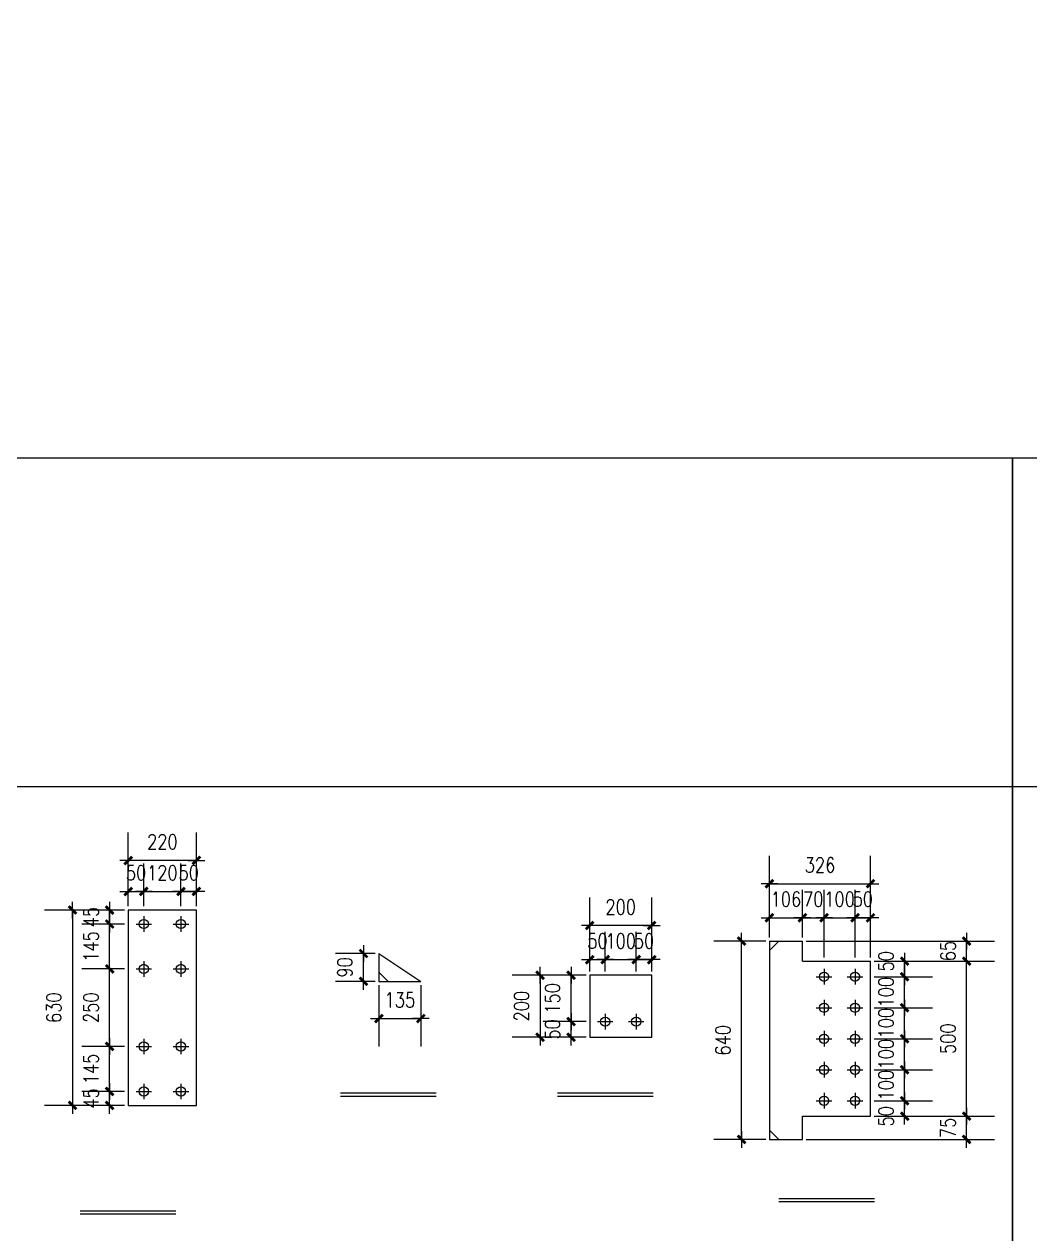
# Model space of a CAD drawing. Header units: millimetres. Extents: x 2287919 to 2522484, y -1845182 to -1736911.
# Drawn here: x 2397525 to 2400770, y -1801754 to -1797853 of the extents above; entities that cross this region are included whole.
import ezdxf

# ---------------------------------------------------------------- set-up
doc = ezdxf.new("R2010")
doc.units = ezdxf.units.MM
doc.header["$LTSCALE"] = 1000
doc.header["$PDMODE"] = 34
doc.styles.add('DIM_FONT', font='simplex.shx', dxfattribs={"width": 0.8, "bigfont": 'hztxt.shx'})
doc.dimstyles.new('WGH(1)', dxfattribs={"dimscale": 1.2, "dimtxt": 100, "dimasz": 0.5, "dimexe": 75, "dimexo": 75, "dimgap": 75, "dimtad": 1, "dimdec": 0, "dimzin": 0, "dimdsep": 46, "dimtxsty": 'DIM_FONT', "dimblk1": '_DIMX', "dimblk2": '_DIMX', "dimsah": 1, "dimcen": 0.09, "dimclrd": 3, "dimclre": 3, "dimclrt": 7, "dimadec": 0, "dimazin": 0, "dimtfac": 1, "dimtdec": 0, "dimtix": 1, "dimtmove": 2, "dimatfit": 3, "dimldrblk": '_DIMX', "dimfxl": 1, "dimtolj": 1, "dimtzin": 0, "dimarcsym": 0})

# ---------------------------------------------------------------- blocks, each defined once
blk = doc.blocks.new('_DIMX')
blk.add_line((-150, 0), (150, 0))
at = {"const_width": 50}
blk.add_lwpolyline([(-70, -70), (70, 70)], dxfattribs=at)
blk = doc.blocks.new('*D389')
at = {"color": 3, "lineweight": -2}
for p, q in [((2397849.2, -1801295), (2397711.2, -1801295)), ((2397801.2, -1801294.8), (2397801.2, -1801294.6)), ((2397801.2, -1801340), (2397801.2, -1801295)), ((2397849.2, -1801340), (2397711.2, -1801340)), ((2397801.2, -1801340.2), (2397801.2, -1801340.4))]:
    blk.add_line(p, q, dxfattribs=at)
at = {"layer": 'Defpoints', "color": 0}
for p in [(2397801.2, -1801295), (2397861.2, -1801295), (2397861.2, -1801340)]:
    blk.add_point(p, dxfattribs=at)
at = {"color": 3, "lineweight": -2, "xscale": 0.18, "yscale": 0.18, "zscale": 0.18}
for p, rotation in [((2397801.2, -1801295), 270), ((2397801.2, -1801340), 90)]:
    blk.add_blockref('_DIMX', p, dxfattribs=dict(at, rotation=rotation))
at = {"color": 7, "insert": (2397741.2, -1801317.5), "char_height": 48, "attachment_point": 5, "rotation": 90, "style": 'DIM_FONT'}
blk.add_mtext('\\A1;45', dxfattribs=at)
blk = doc.blocks.new('*D344')
at = {"color": 3, "lineweight": -2}
for p, q in [((2397849.2, -1801150), (2397711.2, -1801150)), ((2397801.2, -1801149.8), (2397801.2, -1801149.6)), ((2397801.2, -1801295), (2397801.2, -1801150)), ((2397849.2, -1801295), (2397711.2, -1801295)), ((2397801.2, -1801295.2), (2397801.2, -1801295.4))]:
    blk.add_line(p, q, dxfattribs=at)
at = {"layer": 'Defpoints', "color": 0}
for p in [(2397801.2, -1801150), (2397861.2, -1801150), (2397861.2, -1801295)]:
    blk.add_point(p, dxfattribs=at)
at = {"color": 3, "lineweight": -2, "xscale": 0.18, "yscale": 0.18, "zscale": 0.18}
for p, rotation in [((2397801.2, -1801150), 270), ((2397801.2, -1801295), 90)]:
    blk.add_blockref('_DIMX', p, dxfattribs=dict(at, rotation=rotation))
at = {"color": 7, "insert": (2397741.2, -1801222.5), "char_height": 48, "attachment_point": 5, "rotation": 90, "style": 'DIM_FONT'}
blk.add_mtext('\\A1;145', dxfattribs=at)
blk = doc.blocks.new('*D345')
at = {"color": 3, "lineweight": -2}
for p, q in [((2397849.2, -1800900), (2397711.2, -1800900)), ((2397801.2, -1801149.8), (2397801.2, -1800900.2)), ((2397849.2, -1801150), (2397711.2, -1801150))]:
    blk.add_line(p, q, dxfattribs=at)
at = {"layer": 'Defpoints', "color": 0}
for p in [(2397801.2, -1800900), (2397861.2, -1800900), (2397861.2, -1801150)]:
    blk.add_point(p, dxfattribs=at)
at = {"color": 3, "lineweight": -2, "xscale": 0.18, "yscale": 0.18, "zscale": 0.18}
for p, rotation in [((2397801.2, -1800900), 90), ((2397801.2, -1801150), 270)]:
    blk.add_blockref('_DIMX', p, dxfattribs=dict(at, rotation=rotation))
at = {"color": 7, "insert": (2397741.2, -1801025), "char_height": 48, "attachment_point": 5, "rotation": 90, "style": 'DIM_FONT'}
blk.add_mtext('\\A1;250', dxfattribs=at)
blk = doc.blocks.new('*D346')
at = {"color": 3, "lineweight": -2}
for p, q in [((2397849.2, -1800755), (2397711.2, -1800755)), ((2397801.2, -1800754.8), (2397801.2, -1800754.6)), ((2397801.2, -1800900), (2397801.2, -1800755)), ((2397849.2, -1800900), (2397711.2, -1800900)), ((2397801.2, -1800900.2), (2397801.2, -1800900.4))]:
    blk.add_line(p, q, dxfattribs=at)
at = {"layer": 'Defpoints', "color": 0}
for p in [(2397801.2, -1800755), (2397861.2, -1800755), (2397861.2, -1800900)]:
    blk.add_point(p, dxfattribs=at)
at = {"color": 3, "lineweight": -2, "xscale": 0.18, "yscale": 0.18, "zscale": 0.18}
for p, rotation in [((2397801.2, -1800755), 270), ((2397801.2, -1800900), 90)]:
    blk.add_blockref('_DIMX', p, dxfattribs=dict(at, rotation=rotation))
at = {"color": 7, "insert": (2397741.2, -1800827.5), "char_height": 48, "attachment_point": 5, "rotation": 90, "style": 'DIM_FONT'}
blk.add_mtext('\\A1;145', dxfattribs=at)
blk = doc.blocks.new('*D390')
at = {"color": 3, "lineweight": -2}
for p, q in [((2397849.2, -1800710), (2397711.2, -1800710)), ((2397801.2, -1800709.8), (2397801.2, -1800709.6)), ((2397801.2, -1800755), (2397801.2, -1800710)), ((2397849.2, -1800755), (2397711.2, -1800755)), ((2397801.2, -1800755.2), (2397801.2, -1800755.4))]:
    blk.add_line(p, q, dxfattribs=at)
at = {"layer": 'Defpoints', "color": 0}
for p in [(2397801.2, -1800710), (2397861.2, -1800710), (2397861.2, -1800755)]:
    blk.add_point(p, dxfattribs=at)
at = {"color": 3, "lineweight": -2, "xscale": 0.18, "yscale": 0.18, "zscale": 0.18}
for p, rotation in [((2397801.2, -1800710), 270), ((2397801.2, -1800755), 90)]:
    blk.add_blockref('_DIMX', p, dxfattribs=dict(at, rotation=rotation))
at = {"color": 7, "insert": (2397741.2, -1800732.5), "char_height": 48, "attachment_point": 5, "rotation": 90, "style": 'DIM_FONT'}
blk.add_mtext('\\A1;45', dxfattribs=at)
blk = doc.blocks.new('*D347')
at = {"color": 3, "lineweight": -2}
for p, q in [((2397861.2, -1800698), (2397861.2, -1800560)), ((2397911.2, -1800698), (2397911.2, -1800560)), ((2397861, -1800650), (2397860.9, -1800650)), ((2397861.2, -1800650), (2397911.2, -1800650)), ((2397911.4, -1800650), (2397911.6, -1800650))]:
    blk.add_line(p, q, dxfattribs=at)
at = {"layer": 'Defpoints', "color": 0}
for p in [(2397911.2, -1800650), (2397861.2, -1800710), (2397911.2, -1800710)]:
    blk.add_point(p, dxfattribs=at)
at = {"color": 3, "lineweight": -2, "xscale": 0.18, "yscale": 0.18, "zscale": 0.18}
blk.add_blockref('_DIMX', (2397861.2, -1800650), dxfattribs=at)
at = {"color": 3, "lineweight": -2, "xscale": 0.18, "yscale": 0.18, "zscale": 0.18, "rotation": 180}
blk.add_blockref('_DIMX', (2397911.2, -1800650), dxfattribs=at)
at = {"color": 7, "insert": (2397886.2, -1800590), "char_height": 48, "attachment_point": 5, "style": 'DIM_FONT'}
blk.add_mtext('\\A1;50', dxfattribs=at)
blk = doc.blocks.new('*D348')
at = {"color": 3, "lineweight": -2}
for p, q in [((2397911.2, -1800698), (2397911.2, -1800560)), ((2398031.2, -1800698), (2398031.2, -1800560)), ((2397911, -1800650), (2397910.9, -1800650)), ((2397911.2, -1800650), (2398031.2, -1800650)), ((2398031.4, -1800650), (2398031.6, -1800650))]:
    blk.add_line(p, q, dxfattribs=at)
at = {"layer": 'Defpoints', "color": 0}
for p in [(2398031.2, -1800650), (2397911.2, -1800710), (2398031.2, -1800710)]:
    blk.add_point(p, dxfattribs=at)
at = {"color": 3, "lineweight": -2, "xscale": 0.18, "yscale": 0.18, "zscale": 0.18}
blk.add_blockref('_DIMX', (2397911.2, -1800650), dxfattribs=at)
at = {"color": 3, "lineweight": -2, "xscale": 0.18, "yscale": 0.18, "zscale": 0.18, "rotation": 180}
blk.add_blockref('_DIMX', (2398031.2, -1800650), dxfattribs=at)
at = {"color": 7, "insert": (2397971.2, -1800590), "char_height": 48, "attachment_point": 5, "style": 'DIM_FONT'}
blk.add_mtext('\\A1;120', dxfattribs=at)
blk = doc.blocks.new('*D391')
at = {"color": 3, "lineweight": -2}
for p, q in [((2398031.2, -1800698), (2398031.2, -1800560)), ((2398081.2, -1800698), (2398081.2, -1800560)), ((2398031, -1800650), (2398030.9, -1800650)), ((2398031.2, -1800650), (2398081.2, -1800650)), ((2398081.4, -1800650), (2398081.6, -1800650))]:
    blk.add_line(p, q, dxfattribs=at)
at = {"layer": 'Defpoints', "color": 0}
for p in [(2398081.2, -1800650), (2398031.2, -1800710), (2398081.2, -1800710)]:
    blk.add_point(p, dxfattribs=at)
at = {"color": 3, "lineweight": -2, "xscale": 0.18, "yscale": 0.18, "zscale": 0.18}
blk.add_blockref('_DIMX', (2398031.2, -1800650), dxfattribs=at)
at = {"color": 3, "lineweight": -2, "xscale": 0.18, "yscale": 0.18, "zscale": 0.18, "rotation": 180}
blk.add_blockref('_DIMX', (2398081.2, -1800650), dxfattribs=at)
at = {"color": 7, "insert": (2398056.2, -1800590), "char_height": 48, "attachment_point": 5, "style": 'DIM_FONT'}
blk.add_mtext('\\A1;50', dxfattribs=at)
blk = doc.blocks.new('*D392')
at = {"color": 3, "lineweight": -2}
for p, q in [((2397861.2, -1800698), (2397861.2, -1800460)), ((2398081.2, -1800698), (2398081.2, -1800460)), ((2398081, -1800550), (2397861.4, -1800550))]:
    blk.add_line(p, q, dxfattribs=at)
at = {"layer": 'Defpoints', "color": 0}
for p in [(2397861.2, -1800550), (2397861.2, -1800710), (2398081.2, -1800710)]:
    blk.add_point(p, dxfattribs=at)
at = {"color": 3, "lineweight": -2, "xscale": 0.18, "yscale": 0.18, "zscale": 0.18, "rotation": 180}
blk.add_blockref('_DIMX', (2397861.2, -1800550), dxfattribs=at)
at = {"color": 3, "lineweight": -2, "xscale": 0.18, "yscale": 0.18, "zscale": 0.18}
blk.add_blockref('_DIMX', (2398081.2, -1800550), dxfattribs=at)
at = {"color": 7, "insert": (2397971.2, -1800490), "char_height": 48, "attachment_point": 5, "style": 'DIM_FONT'}
blk.add_mtext('\\A1;220', dxfattribs=at)
blk = doc.blocks.new('*D393')
at = {"color": 3, "lineweight": -2}
for p, q in [((2397849.2, -1800710), (2397591.2, -1800710)), ((2397681.2, -1800710.2), (2397681.2, -1801339.8)), ((2397849.2, -1801340), (2397591.2, -1801340))]:
    blk.add_line(p, q, dxfattribs=at)
at = {"layer": 'Defpoints', "color": 0}
for p in [(2397861.2, -1800710), (2397681.2, -1801340), (2397861.2, -1801340)]:
    blk.add_point(p, dxfattribs=at)
at = {"color": 3, "lineweight": -2, "xscale": 0.18, "yscale": 0.18, "zscale": 0.18}
for p, rotation in [((2397681.2, -1800710), 90), ((2397681.2, -1801340), 270)]:
    blk.add_blockref('_DIMX', p, dxfattribs=dict(at, rotation=rotation))
at = {"color": 7, "insert": (2397621.2, -1801025), "char_height": 48, "attachment_point": 5, "rotation": 90, "style": 'DIM_FONT'}
blk.add_mtext('\\A1;630', dxfattribs=at)
blk = doc.blocks.new('*D703')
at = {"color": 3, "lineweight": -2}
for p, q in [((2398658, -1800850), (2398530, -1800850)), ((2398620, -1800849.82), (2398620, -1800849.64)), ((2398620, -1800940), (2398620, -1800850)), ((2398658, -1800940), (2398530, -1800940)), ((2398620, -1800940.18), (2398620, -1800940.36))]:
    blk.add_line(p, q, dxfattribs=at)
at = {"layer": 'Defpoints', "color": 0}
for p in [(2398620, -1800850), (2398670, -1800850), (2398670, -1800940)]:
    blk.add_point(p, dxfattribs=at)
at = {"color": 3, "lineweight": -2, "xscale": 0.18, "yscale": 0.18, "zscale": 0.18}
for p, rotation in [((2398620, -1800850), 270), ((2398620, -1800940), 90)]:
    blk.add_blockref('_DIMX', p, dxfattribs=dict(at, rotation=rotation))
at = {"color": 7, "insert": (2398560, -1800895), "char_height": 48, "attachment_point": 5, "rotation": 90, "style": 'DIM_FONT'}
blk.add_mtext('\\A1;90', dxfattribs=at)
blk = doc.blocks.new('*D704')
at = {"color": 3, "lineweight": -2}
for p, q in [((2398670, -1800952), (2398670, -1801150)), ((2398805, -1800952), (2398805, -1801150)), ((2398669.82, -1801060), (2398669.64, -1801060)), ((2398670, -1801060), (2398805, -1801060)), ((2398805.18, -1801060), (2398805.36, -1801060))]:
    blk.add_line(p, q, dxfattribs=at)
at = {"layer": 'Defpoints', "color": 0}
for p in [(2398670, -1800940), (2398805, -1800940), (2398805, -1801060)]:
    blk.add_point(p, dxfattribs=at)
at = {"color": 3, "lineweight": -2, "xscale": 0.18, "yscale": 0.18, "zscale": 0.18}
blk.add_blockref('_DIMX', (2398670, -1801060), dxfattribs=at)
at = {"color": 3, "lineweight": -2, "xscale": 0.18, "yscale": 0.18, "zscale": 0.18, "rotation": 180}
blk.add_blockref('_DIMX', (2398805, -1801060), dxfattribs=at)
at = {"color": 7, "insert": (2398737.5, -1801000), "char_height": 48, "attachment_point": 5, "style": 'DIM_FONT'}
blk.add_mtext('\\A1;135', dxfattribs=at)
blk = doc.blocks.new('*D1431')
at = {"color": 3, "lineweight": -2}
for p, q in [((2399338, -1801070), (2399200, -1801070)), ((2399290, -1801069.82), (2399290, -1801069.64)), ((2399290, -1801120), (2399290, -1801070)), ((2399338, -1801120), (2399200, -1801120)), ((2399290, -1801120.18), (2399290, -1801120.36))]:
    blk.add_line(p, q, dxfattribs=at)
at = {"layer": 'Defpoints', "color": 0}
for p in [(2399290, -1801070), (2399350, -1801070), (2399350, -1801120)]:
    blk.add_point(p, dxfattribs=at)
at = {"color": 3, "lineweight": -2, "xscale": 0.18, "yscale": 0.18, "zscale": 0.18}
for p, rotation in [((2399290, -1801070), 270), ((2399290, -1801120), 90)]:
    blk.add_blockref('_DIMX', p, dxfattribs=dict(at, rotation=rotation))
at = {"color": 7, "insert": (2399230, -1801095), "char_height": 48, "attachment_point": 5, "rotation": 90, "style": 'DIM_FONT'}
blk.add_mtext('\\A1;50', dxfattribs=at)
blk = doc.blocks.new('*D1432')
at = {"color": 3, "lineweight": -2}
for p, q in [((2399338, -1800920), (2399200, -1800920)), ((2399290, -1800919.82), (2399290, -1800919.64)), ((2399290, -1801070), (2399290, -1800920)), ((2399338, -1801070), (2399200, -1801070)), ((2399290, -1801070.18), (2399290, -1801070.36))]:
    blk.add_line(p, q, dxfattribs=at)
at = {"layer": 'Defpoints', "color": 0}
for p in [(2399290, -1800920), (2399350, -1800920), (2399350, -1801070)]:
    blk.add_point(p, dxfattribs=at)
at = {"color": 3, "lineweight": -2, "xscale": 0.18, "yscale": 0.18, "zscale": 0.18}
for p, rotation in [((2399290, -1800920), 270), ((2399290, -1801070), 90)]:
    blk.add_blockref('_DIMX', p, dxfattribs=dict(at, rotation=rotation))
at = {"color": 7, "insert": (2399230, -1800995), "char_height": 48, "attachment_point": 5, "rotation": 90, "style": 'DIM_FONT'}
blk.add_mtext('\\A1;150', dxfattribs=at)
blk = doc.blocks.new('*D1433')
at = {"color": 3, "lineweight": -2}
for p, q in [((2399350, -1800908), (2399350, -1800780)), ((2399400, -1800908), (2399400, -1800780)), ((2399349.82, -1800870), (2399349.64, -1800870)), ((2399350, -1800870), (2399400, -1800870)), ((2399400.18, -1800870), (2399400.36, -1800870))]:
    blk.add_line(p, q, dxfattribs=at)
at = {"layer": 'Defpoints', "color": 0}
for p in [(2399400, -1800870), (2399350, -1800920), (2399400, -1800920)]:
    blk.add_point(p, dxfattribs=at)
at = {"color": 3, "lineweight": -2, "xscale": 0.18, "yscale": 0.18, "zscale": 0.18}
blk.add_blockref('_DIMX', (2399350, -1800870), dxfattribs=at)
at = {"color": 3, "lineweight": -2, "xscale": 0.18, "yscale": 0.18, "zscale": 0.18, "rotation": 180}
blk.add_blockref('_DIMX', (2399400, -1800870), dxfattribs=at)
at = {"color": 7, "insert": (2399375, -1800810), "char_height": 48, "attachment_point": 5, "style": 'DIM_FONT'}
blk.add_mtext('\\A1;50', dxfattribs=at)
blk = doc.blocks.new('*D1434')
at = {"color": 3, "lineweight": -2}
for p, q in [((2399400, -1800908), (2399400, -1800780)), ((2399500, -1800908), (2399500, -1800780)), ((2399399.82, -1800870), (2399399.64, -1800870)), ((2399400, -1800870), (2399500, -1800870)), ((2399500.18, -1800870), (2399500.36, -1800870))]:
    blk.add_line(p, q, dxfattribs=at)
at = {"layer": 'Defpoints', "color": 0}
for p in [(2399500, -1800870), (2399400, -1800920), (2399500, -1800920)]:
    blk.add_point(p, dxfattribs=at)
at = {"color": 3, "lineweight": -2, "xscale": 0.18, "yscale": 0.18, "zscale": 0.18}
blk.add_blockref('_DIMX', (2399400, -1800870), dxfattribs=at)
at = {"color": 3, "lineweight": -2, "xscale": 0.18, "yscale": 0.18, "zscale": 0.18, "rotation": 180}
blk.add_blockref('_DIMX', (2399500, -1800870), dxfattribs=at)
at = {"color": 7, "insert": (2399450, -1800810), "char_height": 48, "attachment_point": 5, "style": 'DIM_FONT'}
blk.add_mtext('\\A1;100', dxfattribs=at)
blk = doc.blocks.new('*D1435')
at = {"color": 3, "lineweight": -2}
for p, q in [((2399500, -1800908), (2399500, -1800780)), ((2399550, -1800908), (2399550, -1800780)), ((2399499.82, -1800870), (2399499.64, -1800870)), ((2399500, -1800870), (2399550, -1800870)), ((2399550.18, -1800870), (2399550.36, -1800870))]:
    blk.add_line(p, q, dxfattribs=at)
at = {"layer": 'Defpoints', "color": 0}
for p in [(2399550, -1800870), (2399500, -1800920), (2399550, -1800920)]:
    blk.add_point(p, dxfattribs=at)
at = {"color": 3, "lineweight": -2, "xscale": 0.18, "yscale": 0.18, "zscale": 0.18}
blk.add_blockref('_DIMX', (2399500, -1800870), dxfattribs=at)
at = {"color": 3, "lineweight": -2, "xscale": 0.18, "yscale": 0.18, "zscale": 0.18, "rotation": 180}
blk.add_blockref('_DIMX', (2399550, -1800870), dxfattribs=at)
at = {"color": 7, "insert": (2399525, -1800810), "char_height": 48, "attachment_point": 5, "style": 'DIM_FONT'}
blk.add_mtext('\\A1;50', dxfattribs=at)
blk = doc.blocks.new('*D1436')
at = {"color": 3, "lineweight": -2}
for p, q in [((2399338, -1800920), (2399100, -1800920)), ((2399190, -1800920.18), (2399190, -1801119.82)), ((2399338, -1801120), (2399100, -1801120))]:
    blk.add_line(p, q, dxfattribs=at)
at = {"layer": 'Defpoints', "color": 0}
for p in [(2399350, -1800920), (2399190, -1801120), (2399350, -1801120)]:
    blk.add_point(p, dxfattribs=at)
at = {"color": 3, "lineweight": -2, "xscale": 0.18, "yscale": 0.18, "zscale": 0.18}
for p, rotation in [((2399190, -1800920), 90), ((2399190, -1801120), 270)]:
    blk.add_blockref('_DIMX', p, dxfattribs=dict(at, rotation=rotation))
at = {"color": 7, "insert": (2399130, -1801020), "char_height": 48, "attachment_point": 5, "rotation": 90, "style": 'DIM_FONT'}
blk.add_mtext('\\A1;200', dxfattribs=at)
blk = doc.blocks.new('*D1437')
at = {"color": 3, "lineweight": -2}
for p, q in [((2399350, -1800908), (2399350, -1800670)), ((2399550, -1800908), (2399550, -1800670)), ((2399549.82, -1800760), (2399350.18, -1800760))]:
    blk.add_line(p, q, dxfattribs=at)
at = {"layer": 'Defpoints', "color": 0}
for p in [(2399350, -1800760), (2399350, -1800920), (2399550, -1800920)]:
    blk.add_point(p, dxfattribs=at)
at = {"color": 3, "lineweight": -2, "xscale": 0.18, "yscale": 0.18, "zscale": 0.18, "rotation": 180}
blk.add_blockref('_DIMX', (2399350, -1800760), dxfattribs=at)
at = {"color": 3, "lineweight": -2, "xscale": 0.18, "yscale": 0.18, "zscale": 0.18}
blk.add_blockref('_DIMX', (2399550, -1800760), dxfattribs=at)
at = {"color": 7, "insert": (2399450, -1800700), "char_height": 48, "attachment_point": 5, "style": 'DIM_FONT'}
blk.add_mtext('\\A1;200', dxfattribs=at)
blk = doc.blocks.new('*D1466')
at = {"color": 3, "lineweight": -2}
for p, q in [((2399918, -1800810), (2399750, -1800810)), ((2399840, -1801449.82), (2399840, -1800810.18)), ((2399918, -1801450), (2399750, -1801450))]:
    blk.add_line(p, q, dxfattribs=at)
at = {"layer": 'Defpoints', "color": 0}
for p in [(2399840, -1800810), (2399930, -1800810), (2399930, -1801450)]:
    blk.add_point(p, dxfattribs=at)
at = {"color": 3, "lineweight": -2, "xscale": 0.18, "yscale": 0.18, "zscale": 0.18}
for p, rotation in [((2399840, -1800810), 90), ((2399840, -1801450), 270)]:
    blk.add_blockref('_DIMX', p, dxfattribs=dict(at, rotation=rotation))
at = {"color": 7, "insert": (2399780, -1801130), "char_height": 48, "attachment_point": 5, "rotation": 90, "style": 'DIM_FONT'}
blk.add_mtext('\\A1;640', dxfattribs=at)
blk = doc.blocks.new('*D1467')
at = {"color": 3, "lineweight": -2}
for p, q in [((2399930, -1800798), (2399930, -1800645)), ((2400036, -1800798), (2400036, -1800645)), ((2399929.82, -1800735), (2399929.64, -1800735)), ((2399930, -1800735), (2400036, -1800735)), ((2400036.18, -1800735), (2400036.36, -1800735))]:
    blk.add_line(p, q, dxfattribs=at)
at = {"layer": 'Defpoints', "color": 0}
for p in [(2400036, -1800735), (2399930, -1800810), (2400036, -1800810)]:
    blk.add_point(p, dxfattribs=at)
at = {"color": 3, "lineweight": -2, "xscale": 0.18, "yscale": 0.18, "zscale": 0.18}
blk.add_blockref('_DIMX', (2399930, -1800735), dxfattribs=at)
at = {"color": 3, "lineweight": -2, "xscale": 0.18, "yscale": 0.18, "zscale": 0.18, "rotation": 180}
blk.add_blockref('_DIMX', (2400036, -1800735), dxfattribs=at)
at = {"color": 7, "insert": (2399983, -1800675), "char_height": 48, "attachment_point": 5, "style": 'DIM_FONT'}
blk.add_mtext('\\A1;106', dxfattribs=at)
blk = doc.blocks.new('*D1468')
at = {"color": 3, "lineweight": -2}
for p, q in [((2400036, -1800798), (2400036, -1800645)), ((2400106, -1800863), (2400106, -1800645)), ((2400035.82, -1800735), (2400035.64, -1800735)), ((2400036, -1800735), (2400106, -1800735)), ((2400106.18, -1800735), (2400106.36, -1800735))]:
    blk.add_line(p, q, dxfattribs=at)
at = {"layer": 'Defpoints', "color": 0}
for p in [(2400106, -1800735), (2400036, -1800810), (2400106, -1800875)]:
    blk.add_point(p, dxfattribs=at)
at = {"color": 3, "lineweight": -2, "xscale": 0.18, "yscale": 0.18, "zscale": 0.18}
blk.add_blockref('_DIMX', (2400036, -1800735), dxfattribs=at)
at = {"color": 3, "lineweight": -2, "xscale": 0.18, "yscale": 0.18, "zscale": 0.18, "rotation": 180}
blk.add_blockref('_DIMX', (2400106, -1800735), dxfattribs=at)
at = {"color": 7, "insert": (2400071, -1800675), "char_height": 48, "attachment_point": 5, "style": 'DIM_FONT'}
blk.add_mtext('\\A1;70', dxfattribs=at)
blk = doc.blocks.new('*D1459')
at = {"color": 3, "lineweight": -2}
for p, q in [((2400106, -1800863), (2400106, -1800645)), ((2400206, -1800863), (2400206, -1800645)), ((2400105.82, -1800735), (2400105.64, -1800735)), ((2400106, -1800735), (2400206, -1800735)), ((2400206.18, -1800735), (2400206.36, -1800735))]:
    blk.add_line(p, q, dxfattribs=at)
at = {"layer": 'Defpoints', "color": 0}
for p in [(2400206, -1800735), (2400106, -1800875), (2400206, -1800875)]:
    blk.add_point(p, dxfattribs=at)
at = {"color": 3, "lineweight": -2, "xscale": 0.18, "yscale": 0.18, "zscale": 0.18}
blk.add_blockref('_DIMX', (2400106, -1800735), dxfattribs=at)
at = {"color": 3, "lineweight": -2, "xscale": 0.18, "yscale": 0.18, "zscale": 0.18, "rotation": 180}
blk.add_blockref('_DIMX', (2400206, -1800735), dxfattribs=at)
at = {"color": 7, "insert": (2400156, -1800675), "char_height": 48, "attachment_point": 5, "style": 'DIM_FONT'}
blk.add_mtext('\\A1;100', dxfattribs=at)
blk = doc.blocks.new('*D1469')
at = {"color": 3, "lineweight": -2}
for p, q in [((2400206, -1800863), (2400206, -1800645)), ((2400256, -1800863), (2400256, -1800645)), ((2400205.82, -1800735), (2400205.64, -1800735)), ((2400206, -1800735), (2400256, -1800735)), ((2400256.18, -1800735), (2400256.36, -1800735))]:
    blk.add_line(p, q, dxfattribs=at)
at = {"layer": 'Defpoints', "color": 0}
for p in [(2400256, -1800735), (2400206, -1800875), (2400256, -1800875)]:
    blk.add_point(p, dxfattribs=at)
at = {"color": 3, "lineweight": -2, "xscale": 0.18, "yscale": 0.18, "zscale": 0.18}
blk.add_blockref('_DIMX', (2400206, -1800735), dxfattribs=at)
at = {"color": 3, "lineweight": -2, "xscale": 0.18, "yscale": 0.18, "zscale": 0.18, "rotation": 180}
blk.add_blockref('_DIMX', (2400256, -1800735), dxfattribs=at)
at = {"color": 7, "insert": (2400231, -1800675), "char_height": 48, "attachment_point": 5, "style": 'DIM_FONT'}
blk.add_mtext('\\A1;50', dxfattribs=at)
blk = doc.blocks.new('*D1470')
at = {"color": 3, "lineweight": -2}
for p, q in [((2400268, -1801325), (2400456, -1801325)), ((2400366, -1801324.82), (2400366, -1801324.64)), ((2400366, -1801375), (2400366, -1801325)), ((2400268, -1801375), (2400456, -1801375)), ((2400366, -1801375.18), (2400366, -1801375.36))]:
    blk.add_line(p, q, dxfattribs=at)
at = {"layer": 'Defpoints', "color": 0}
for p in [(2400256, -1801325), (2400366, -1801325), (2400256, -1801375)]:
    blk.add_point(p, dxfattribs=at)
at = {"color": 3, "lineweight": -2, "xscale": 0.18, "yscale": 0.18, "zscale": 0.18}
for p, rotation in [((2400366, -1801325), 270), ((2400366, -1801375), 90)]:
    blk.add_blockref('_DIMX', p, dxfattribs=dict(at, rotation=rotation))
at = {"color": 7, "insert": (2400306, -1801375), "char_height": 48, "attachment_point": 5, "rotation": 90, "style": 'DIM_FONT'}
blk.add_mtext('\\A1;50', dxfattribs=at)
blk = doc.blocks.new('*D1460')
at = {"color": 3, "lineweight": -2}
for p, q in [((2400268, -1801225), (2400456, -1801225)), ((2400366, -1801224.82), (2400366, -1801224.64)), ((2400366, -1801325), (2400366, -1801225)), ((2400268, -1801325), (2400456, -1801325)), ((2400366, -1801325.18), (2400366, -1801325.36))]:
    blk.add_line(p, q, dxfattribs=at)
at = {"layer": 'Defpoints', "color": 0}
for p in [(2400256, -1801225), (2400366, -1801225), (2400256, -1801325)]:
    blk.add_point(p, dxfattribs=at)
at = {"color": 3, "lineweight": -2, "xscale": 0.18, "yscale": 0.18, "zscale": 0.18}
for p, rotation in [((2400366, -1801225), 270), ((2400366, -1801325), 90)]:
    blk.add_blockref('_DIMX', p, dxfattribs=dict(at, rotation=rotation))
at = {"color": 7, "insert": (2400306, -1801275), "char_height": 48, "attachment_point": 5, "rotation": 90, "style": 'DIM_FONT'}
blk.add_mtext('\\A1;100', dxfattribs=at)
blk = doc.blocks.new('*D1471')
at = {"color": 3, "lineweight": -2}
for p, q in [((2400268, -1801125), (2400456, -1801125)), ((2400366, -1801124.82), (2400366, -1801124.64)), ((2400366, -1801225), (2400366, -1801125)), ((2400268, -1801225), (2400456, -1801225)), ((2400366, -1801225.18), (2400366, -1801225.36))]:
    blk.add_line(p, q, dxfattribs=at)
at = {"layer": 'Defpoints', "color": 0}
for p in [(2400256, -1801125), (2400366, -1801125), (2400256, -1801225)]:
    blk.add_point(p, dxfattribs=at)
at = {"color": 3, "lineweight": -2, "xscale": 0.18, "yscale": 0.18, "zscale": 0.18}
for p, rotation in [((2400366, -1801125), 270), ((2400366, -1801225), 90)]:
    blk.add_blockref('_DIMX', p, dxfattribs=dict(at, rotation=rotation))
at = {"color": 7, "insert": (2400306, -1801175), "char_height": 48, "attachment_point": 5, "rotation": 90, "style": 'DIM_FONT'}
blk.add_mtext('\\A1;100', dxfattribs=at)
blk = doc.blocks.new('*D1472')
at = {"color": 3, "lineweight": -2}
for p, q in [((2400268, -1801025), (2400456, -1801025)), ((2400366, -1801024.82), (2400366, -1801024.64)), ((2400366, -1801125), (2400366, -1801025)), ((2400268, -1801125), (2400456, -1801125)), ((2400366, -1801125.18), (2400366, -1801125.36))]:
    blk.add_line(p, q, dxfattribs=at)
at = {"layer": 'Defpoints', "color": 0}
for p in [(2400256, -1801025), (2400366, -1801025), (2400256, -1801125)]:
    blk.add_point(p, dxfattribs=at)
at = {"color": 3, "lineweight": -2, "xscale": 0.18, "yscale": 0.18, "zscale": 0.18}
for p, rotation in [((2400366, -1801025), 270), ((2400366, -1801125), 90)]:
    blk.add_blockref('_DIMX', p, dxfattribs=dict(at, rotation=rotation))
at = {"color": 7, "insert": (2400306, -1801075), "char_height": 48, "attachment_point": 5, "rotation": 90, "style": 'DIM_FONT'}
blk.add_mtext('\\A1;100', dxfattribs=at)
blk = doc.blocks.new('*D1461')
at = {"color": 3, "lineweight": -2}
for p, q in [((2400268, -1800925), (2400456, -1800925)), ((2400366, -1800924.82), (2400366, -1800924.64)), ((2400366, -1801025), (2400366, -1800925)), ((2400268, -1801025), (2400456, -1801025)), ((2400366, -1801025.18), (2400366, -1801025.36))]:
    blk.add_line(p, q, dxfattribs=at)
at = {"layer": 'Defpoints', "color": 0}
for p in [(2400256, -1800925), (2400366, -1800925), (2400256, -1801025)]:
    blk.add_point(p, dxfattribs=at)
at = {"color": 3, "lineweight": -2, "xscale": 0.18, "yscale": 0.18, "zscale": 0.18}
for p, rotation in [((2400366, -1800925), 270), ((2400366, -1801025), 90)]:
    blk.add_blockref('_DIMX', p, dxfattribs=dict(at, rotation=rotation))
at = {"color": 7, "insert": (2400306, -1800975), "char_height": 48, "attachment_point": 5, "rotation": 90, "style": 'DIM_FONT'}
blk.add_mtext('\\A1;100', dxfattribs=at)
blk = doc.blocks.new('*D1462')
at = {"color": 3, "lineweight": -2}
for p, q in [((2400268, -1800875), (2400456, -1800875)), ((2400366, -1800874.82), (2400366, -1800874.64)), ((2400366, -1800925), (2400366, -1800875)), ((2400268, -1800925), (2400456, -1800925)), ((2400366, -1800925.18), (2400366, -1800925.36))]:
    blk.add_line(p, q, dxfattribs=at)
at = {"layer": 'Defpoints', "color": 0}
for p in [(2400256, -1800875), (2400366, -1800875), (2400256, -1800925)]:
    blk.add_point(p, dxfattribs=at)
at = {"color": 3, "lineweight": -2, "xscale": 0.18, "yscale": 0.18, "zscale": 0.18}
for p, rotation in [((2400366, -1800875), 270), ((2400366, -1800925), 90)]:
    blk.add_blockref('_DIMX', p, dxfattribs=dict(at, rotation=rotation))
at = {"color": 7, "insert": (2400306, -1800875), "char_height": 48, "attachment_point": 5, "rotation": 90, "style": 'DIM_FONT'}
blk.add_mtext('\\A1;50', dxfattribs=at)
blk = doc.blocks.new('*D1473')
at = {"color": 3, "lineweight": -2}
for p, q in [((2400268, -1801375), (2400656, -1801375)), ((2400566, -1801374.82), (2400566, -1801374.64)), ((2400566, -1801450), (2400566, -1801375)), ((2400048, -1801450), (2400656, -1801450)), ((2400566, -1801450.18), (2400566, -1801450.36))]:
    blk.add_line(p, q, dxfattribs=at)
at = {"layer": 'Defpoints', "color": 0}
for p in [(2400256, -1801375), (2400566, -1801375), (2400036, -1801450)]:
    blk.add_point(p, dxfattribs=at)
at = {"color": 3, "lineweight": -2, "xscale": 0.18, "yscale": 0.18, "zscale": 0.18}
for p, rotation in [((2400566, -1801375), 270), ((2400566, -1801450), 90)]:
    blk.add_blockref('_DIMX', p, dxfattribs=dict(at, rotation=rotation))
at = {"color": 7, "insert": (2400506, -1801412.5), "char_height": 48, "attachment_point": 5, "rotation": 90, "style": 'DIM_FONT'}
blk.add_mtext('\\A1;75', dxfattribs=at)
blk = doc.blocks.new('*D1463')
at = {"color": 3, "lineweight": -2}
for p, q in [((2400268, -1800875), (2400656, -1800875)), ((2400566, -1801374.82), (2400566, -1800875.18)), ((2400268, -1801375), (2400656, -1801375))]:
    blk.add_line(p, q, dxfattribs=at)
at = {"layer": 'Defpoints', "color": 0}
for p in [(2400256, -1800875), (2400566, -1800875), (2400256, -1801375)]:
    blk.add_point(p, dxfattribs=at)
at = {"color": 3, "lineweight": -2, "xscale": 0.18, "yscale": 0.18, "zscale": 0.18}
for p, rotation in [((2400566, -1800875), 90), ((2400566, -1801375), 270)]:
    blk.add_blockref('_DIMX', p, dxfattribs=dict(at, rotation=rotation))
at = {"color": 7, "insert": (2400506, -1801125), "char_height": 48, "attachment_point": 5, "rotation": 90, "style": 'DIM_FONT'}
blk.add_mtext('\\A1;500', dxfattribs=at)
blk = doc.blocks.new('*D1464')
at = {"color": 3, "lineweight": -2}
for p, q in [((2400048, -1800810), (2400656, -1800810)), ((2400566, -1800809.82), (2400566, -1800809.64)), ((2400566, -1800875), (2400566, -1800810)), ((2400268, -1800875), (2400656, -1800875)), ((2400566, -1800875.18), (2400566, -1800875.36))]:
    blk.add_line(p, q, dxfattribs=at)
at = {"layer": 'Defpoints', "color": 0}
for p in [(2400036, -1800810), (2400566, -1800810), (2400256, -1800875)]:
    blk.add_point(p, dxfattribs=at)
at = {"color": 3, "lineweight": -2, "xscale": 0.18, "yscale": 0.18, "zscale": 0.18}
for p, rotation in [((2400566, -1800810), 270), ((2400566, -1800875), 90)]:
    blk.add_blockref('_DIMX', p, dxfattribs=dict(at, rotation=rotation))
at = {"color": 7, "insert": (2400506, -1800842.5), "char_height": 48, "attachment_point": 5, "rotation": 90, "style": 'DIM_FONT'}
blk.add_mtext('\\A1;65', dxfattribs=at)
blk = doc.blocks.new('*D1465')
at = {"color": 3, "lineweight": -2}
for p, q in [((2399930, -1800798), (2399930, -1800535)), ((2400256, -1800863), (2400256, -1800535)), ((2399930.18, -1800625), (2400255.82, -1800625))]:
    blk.add_line(p, q, dxfattribs=at)
at = {"layer": 'Defpoints', "color": 0}
for p in [(2400256, -1800625), (2399930, -1800810), (2400256, -1800875)]:
    blk.add_point(p, dxfattribs=at)
at = {"color": 3, "lineweight": -2, "xscale": 0.18, "yscale": 0.18, "zscale": 0.18, "rotation": 180}
blk.add_blockref('_DIMX', (2399930, -1800625), dxfattribs=at)
at = {"color": 3, "lineweight": -2, "xscale": 0.18, "yscale": 0.18, "zscale": 0.18}
blk.add_blockref('_DIMX', (2400256, -1800625), dxfattribs=at)
at = {"color": 7, "insert": (2400093, -1800565), "char_height": 48, "attachment_point": 5, "style": 'DIM_FONT'}
blk.add_mtext('\\A1;326', dxfattribs=at)

msp = doc.modelspace()

# ---------------------------------------------------------------- linework, layer by layer
for p, q in [((2397861.2, -1800710), (2397861.2, -1801340)), ((2398081.2, -1800710), (2397861.2, -1800710)), ((2398081.2, -1801340), (2398081.2, -1800710)), ((2397886.2, -1800755), (2397936.2, -1800755)), ((2397911.2, -1800730), (2397911.2, -1800780)), ((2398006.2, -1800755), (2398056.2, -1800755)), ((2398031.2, -1800730), (2398031.2, -1800780)), ((2399930, -1800810), (2400036, -1800810)), ((2399930, -1800810), (2399930, -1801450)), ((2399930, -1800840), (2399960, -1800810)), ((2400036, -1800875), (2400036, -1800810)), ((2398670, -1800850), (2398670, -1800940)), ((2398670, -1800850), (2398805, -1800940)), ((2397886.2, -1800900), (2397936.2, -1800900)), ((2397911.2, -1800875), (2397911.2, -1800925)), ((2398006.2, -1800900), (2398056.2, -1800900)), ((2398031.2, -1800875), (2398031.2, -1800925)), ((2398670, -1800910), (2398700, -1800940)), ((2400036, -1800875), (2400256, -1800875)), ((2400106, -1800900), (2400106, -1800950)), ((2400206, -1800900), (2400206, -1800950)), ((2400256, -1801375), (2400256, -1800875)), ((2398670, -1800940), (2398805, -1800940)), ((2399350, -1800920), (2399350, -1801120)), ((2399550, -1800920), (2399350, -1800920)), ((2399550, -1801120), (2399550, -1800920)), ((2400081, -1800925), (2400131, -1800925)), ((2400181, -1800925), (2400231, -1800925)), ((2400081, -1801025), (2400131, -1801025)), ((2400106, -1801000), (2400106, -1801050)), ((2400181, -1801025), (2400231, -1801025)), ((2400206, -1801000), (2400206, -1801050)), ((2399400, -1801045), (2399400, -1801095)), ((2399500, -1801045), (2399500, -1801095)), ((2399375, -1801070), (2399425, -1801070)), ((2399475, -1801070), (2399525, -1801070)), ((2400106, -1801100), (2400106, -1801150)), ((2400206, -1801100), (2400206, -1801150)), ((2397911.2, -1801125), (2397911.2, -1801175)), ((2398031.2, -1801125), (2398031.2, -1801175)), ((2399350, -1801120), (2399550, -1801120)), ((2400081, -1801125), (2400131, -1801125)), ((2400181, -1801125), (2400231, -1801125)), ((2397886.2, -1801150), (2397936.2, -1801150)), ((2398006.2, -1801150), (2398056.2, -1801150)), ((2400106, -1801200), (2400106, -1801250)), ((2400206, -1801200), (2400206, -1801250)), ((2400081, -1801225), (2400131, -1801225)), ((2400181, -1801225), (2400231, -1801225)), ((2397886.2, -1801295), (2397936.2, -1801295)), ((2397911.2, -1801270), (2397911.2, -1801320)), ((2398006.2, -1801295), (2398056.2, -1801295)), ((2398031.2, -1801270), (2398031.2, -1801320)), ((2400106, -1801300), (2400106, -1801350)), ((2400206, -1801300), (2400206, -1801350)), ((2397861.2, -1801340), (2398081.2, -1801340)), ((2400081, -1801325), (2400131, -1801325)), ((2400181, -1801325), (2400231, -1801325)), ((2400036, -1801450), (2400036, -1801375)), ((2400036, -1801375), (2400256, -1801375)), ((2399930, -1801420), (2399960, -1801450)), ((2399930, -1801450), (2400036, -1801450))]:
    msp.add_line(p, q)
at = {"lineweight": 15}
for p, q in [((2398546, -1801300), (2398854.5, -1801300)), ((2399246, -1801300), (2399554.5, -1801300)), ((2398546, -1801310), (2398854.5, -1801310)), ((2399246, -1801310), (2399554.5, -1801310)), ((2399960, -1801640), (2400268.5, -1801640)), ((2399960, -1801650), (2400268.5, -1801650)), ((2397706, -1801680), (2398014.5, -1801680)), ((2397706, -1801690), (2398014.5, -1801690))]:
    msp.add_line(p, q, dxfattribs=at)
for points in [[(2394773.9, -1768081.5), (2449705.5, -1768081.5), (2449705.5, -1799252), (2394773.9, -1799252)], [(2394773.9, -1800312), (2400713.9, -1800312), (2400713.9, -1799252), (2394773.9, -1799252)], [(2400713.9, -1800312), (2415563.9, -1800312), (2415563.9, -1799252), (2400713.9, -1799252)], [(2394773.9, -1800312), (2400713.9, -1800312), (2400713.9, -1804512), (2394773.9, -1804512)], [(2400713.9, -1800312), (2415563.9, -1800312), (2415563.9, -1810812), (2400713.9, -1810812)]]:
    msp.add_lwpolyline(points, close=True)
for centre in [(2397911.2, -1800755), (2398031.2, -1800755), (2397911.2, -1800900), (2398031.2, -1800900), (2400106, -1800925), (2400206, -1800925), (2400106, -1801025), (2400206, -1801025), (2399400, -1801070), (2399500, -1801070), (2397911.2, -1801150), (2398031.2, -1801150), (2400106, -1801125), (2400206, -1801125), (2400106, -1801225), (2400206, -1801225), (2397911.2, -1801295), (2398031.2, -1801295), (2400106, -1801325), (2400206, -1801325)]:
    msp.add_circle(centre, 15)

# ---------------------------------------------------------------- dimensions: what is measured, and where the dimension line sits
at = {"color": 1}
for p1, p2, distance, picture, middle in [((2398081.2, -1800710), (2397861.2, -1800710), -160, '*D392', (2397971.2, -1800490)), ((2399550, -1800920), (2399350, -1800920), -160, '*D1437', (2399450, -1800700)), ((2397861.2, -1800710), (2397861.2, -1801340), -180, '*D393', (2397621.2, -1801025)), ((2399930, -1801450), (2399930, -1800810), 90, '*D1466', (2399780, -1801130)), ((2398670, -1800940), (2398670, -1800850), 50, '*D703', (2398560, -1800895)), ((2399350, -1800920), (2399350, -1801120), -160, '*D1436', (2399130, -1801020)), ((2398670, -1800940), (2398805, -1800940), -120, '*D704', (2398737.5, -1801000))]:
    dim = msp.add_aligned_dim(p1=p1, p2=p2, distance=distance, dimstyle='WGH(1)', override={"dimtxt": 40, "dimasz": 0.15, "dimexo": 10, "dimgap": 30}, dxfattribs=at)
    dim.commit()
    dim.dimension.update_dxf_attribs({"geometry": picture, "text_midpoint": middle})
for base, p1, p2, picture, middle in [((2397911.2, -1800650), (2397861.2, -1800710), (2397911.2, -1800710), '*D347', (2397886.2, -1800590)), ((2398031.2, -1800650), (2397911.2, -1800710), (2398031.2, -1800710), '*D348', (2397971.2, -1800590)), ((2398081.2, -1800650), (2398031.2, -1800710), (2398081.2, -1800710), '*D391', (2398056.2, -1800590)), ((2400256, -1800625), (2399930, -1800810), (2400256, -1800875), '*D1465', (2400093, -1800565)), ((2400036, -1800735), (2399930, -1800810), (2400036, -1800810), '*D1467', (2399983, -1800675)), ((2400106, -1800735), (2400036, -1800810), (2400106, -1800875), '*D1468', (2400071, -1800675)), ((2400206, -1800735), (2400106, -1800875), (2400206, -1800875), '*D1459', (2400156, -1800675)), ((2400256, -1800735), (2400206, -1800875), (2400256, -1800875), '*D1469', (2400231, -1800675)), ((2399400, -1800870), (2399350, -1800920), (2399400, -1800920), '*D1433', (2399375, -1800810)), ((2399500, -1800870), (2399400, -1800920), (2399500, -1800920), '*D1434', (2399450, -1800810)), ((2399550, -1800870), (2399500, -1800920), (2399550, -1800920), '*D1435', (2399525, -1800810))]:
    dim = msp.add_linear_dim(base=base, p1=p1, p2=p2, dimstyle='WGH(1)', override={"dimtxt": 40, "dimasz": 0.15, "dimexo": 10, "dimgap": 30}, dxfattribs=at)
    dim.commit()
    dim.dimension.update_dxf_attribs({"geometry": picture, "text_midpoint": middle})
for base, p1, p2, picture, middle in [((2397801.2, -1800710), (2397861.2, -1800755), (2397861.2, -1800710), '*D390', (2397741.2, -1800732.5)), ((2397801.2, -1800755), (2397861.2, -1800900), (2397861.2, -1800755), '*D346', (2397741.2, -1800827.5)), ((2400566, -1800810), (2400256, -1800875), (2400036, -1800810), '*D1464', (2400506, -1800842.5)), ((2400566, -1800875), (2400256, -1801375), (2400256, -1800875), '*D1463', (2400506, -1801125)), ((2397801.2, -1800900), (2397861.2, -1801150), (2397861.2, -1800900), '*D345', (2397741.2, -1801025)), ((2399290, -1800920), (2399350, -1801070), (2399350, -1800920), '*D1432', (2399230, -1800995)), ((2400366, -1800925), (2400256, -1801025), (2400256, -1800925), '*D1461', (2400306, -1800975)), ((2400366, -1801025), (2400256, -1801125), (2400256, -1801025), '*D1472', (2400306, -1801075)), ((2399290, -1801070), (2399350, -1801120), (2399350, -1801070), '*D1431', (2399230, -1801095)), ((2400366, -1801125), (2400256, -1801225), (2400256, -1801125), '*D1471', (2400306, -1801175)), ((2397801.2, -1801150), (2397861.2, -1801295), (2397861.2, -1801150), '*D344', (2397741.2, -1801222.5)), ((2400366, -1801225), (2400256, -1801325), (2400256, -1801225), '*D1460', (2400306, -1801275)), ((2397801.2, -1801295), (2397861.2, -1801340), (2397861.2, -1801295), '*D389', (2397741.2, -1801317.5)), ((2400566, -1801375), (2400036, -1801450), (2400256, -1801375), '*D1473', (2400506, -1801412.5))]:
    dim = msp.add_linear_dim(base=base, p1=p1, p2=p2, angle=90, dimstyle='WGH(1)', override={"dimtxt": 40, "dimasz": 0.15, "dimexo": 10, "dimgap": 30}, dxfattribs=at)
    dim.commit()
    dim.dimension.update_dxf_attribs({"geometry": picture, "text_midpoint": middle})
for base, p1, p2, picture, middle in [((2400366, -1800875), (2400256, -1800925), (2400256, -1800875), '*D1462', (2400306, -1800875)), ((2400366, -1801325), (2400256, -1801375), (2400256, -1801325), '*D1470', (2400306, -1801375))]:
    dim = msp.add_linear_dim(base=base, p1=p1, p2=p2, angle=90, dimstyle='WGH(1)', override={"dimtxt": 40, "dimasz": 0.15, "dimexo": 10, "dimgap": 30}, dxfattribs=at)
    dim.commit()
    dim.dimension.update_dxf_attribs({"geometry": picture, "text_midpoint": middle, "dimtype": 160})

doc.saveas('drawing.dxf')
